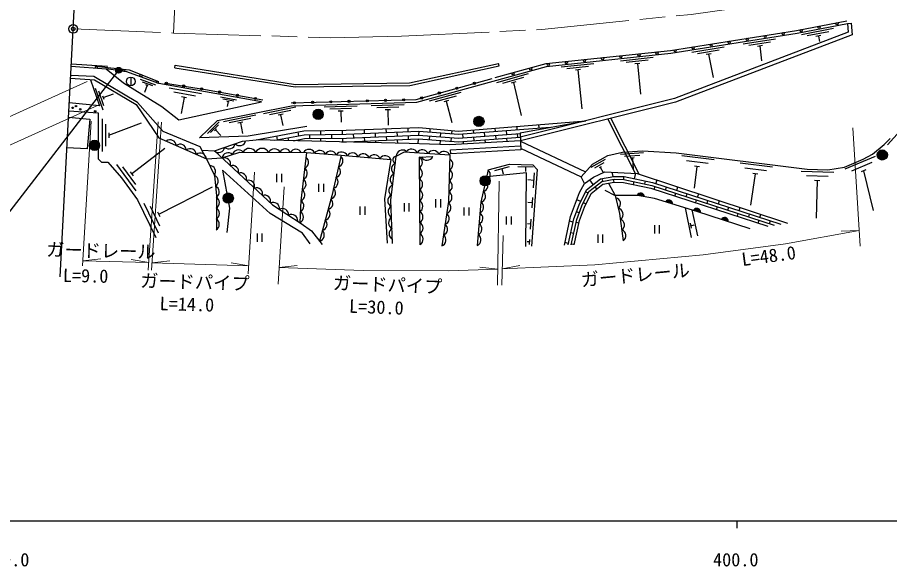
# Model space of a CAD drawing. Units: millimetres at full size, sheet at 1:1000; details may follow other scales. Extents: x 40000 to 680000, y 20000 to 380000.
# Drawn here: x 369325 to 488936, y 198715 to 274078 of the extents above; entities that cross this region are included whole.
import ezdxf
from ezdxf.enums import TextEntityAlignment as Align

# ---------------------------------------------------------------- set-up
doc = ezdxf.new("R2010")
doc.units = ezdxf.units.MM
doc.header["$LTSCALE"] = 1000
doc.header["$PDMODE"] = 32
doc.header["$PDSIZE"] = 500
doc.linetypes.add('CHAIN', pattern=[18.5, 12, -1.5, 3.5, -1.5])
for name, color, linetype, lineweight in [('M-BGD', 7, 'Continuous', 25), ('M-BMK', 2, 'CHAIN', 13), ('M-BMK-OTRS', 5, 'Continuous', 25), ('M-BMK-SRVR', 3, 'Continuous', 25), ('M-STR-HTXT', 7, 'Continuous', 13), ('M-STR-STRC', 7, 'Continuous', 25), ('M-TTL-BAND', 7, 'Continuous', 25)]:
    doc.layers.add(name, color=color, linetype=linetype, lineweight=lineweight)
doc.layers.add('M-OTRS', color=6, linetype='Continuous')
doc.styles.add('ＭＳ ゴシック', font='')
doc.styles.get('ＭＳ ゴシック').set_extended_font_data('MS Gothic')

msp = doc.modelspace()

# ---------------------------------------------------------------- hatches: boundary and pattern name
at = {"layer": 'M-BGD'}
for points in [[(411270, 260777, -1), (409870, 260777, -1)], [(433315, 259811, -1), (431915, 259811, -1)], [(380601, 256523, -1), (379201, 256523, -1)], [(488641, 255204, -1), (487241, 255204, -1)], [(434182, 251649, -1), (432782, 251649, -1)], [(398944, 249285, -1), (397544, 249285, -1)], [(455304, 249477), (454330, 249661, -0.82183)], [(459169, 248468), (458220, 248753, -0.82183)], [(462996, 247303), (462054, 247610, -0.82183)], [(466798, 246061), (465856, 246369, -0.82183)]]:
    msp.add_hatch(color=256, dxfattribs=at).paths.add_polyline_path(points)
at = {"layer": 'M-STR-STRC'}
msp.add_hatch(color=256, dxfattribs=at).paths.add_polyline_path([(382862, 266607, -1), (383537, 267037, -0.41421), (383414, 266484, -0.41421)])

# ---------------------------------------------------------------- linework, layer by layer
at = {"layer": 'M-BGD'}
for p, q in [((483168, 273246), (483679, 273294)), ((481267, 272543), (476848, 271694)), ((480587, 272107), (477641, 271541)), ((479514, 271595), (478827, 271463)), ((479171, 271529), (479312, 270793)), ((473280, 271107), (468837, 270399)), ((472587, 270693), (469624, 270220)), ((466245, 269985), (461801, 269276)), ((465551, 269571), (462589, 269098)), ((471499, 270215), (470807, 270105)), ((471153, 270160), (471389, 268141)), ((456532, 268569), (452057, 268097)), ((455818, 268192), (452834, 267877)), ((464463, 269093), (463772, 268983)), ((464117, 269038), (464738, 265832)), ((390905, 267180), (390957, 267510)), ((435383, 267419), (435311, 267746)), ((448365, 267707), (443889, 267235)), ((447650, 267330), (444667, 267016)), ((446538, 266911), (445842, 266838)), ((446190, 266875), (446754, 261531)), ((454705, 267773), (454009, 267700)), ((454357, 267737), (454800, 263538)), ((384864, 265897), (384864, 264697)), ((388308, 264769), (386195, 265542)), ((439368, 266316), (435031, 265118)), ((438725, 265828), (435833, 265029)), ((379984, 264382), (381026, 261410)), ((387884, 264701), (386475, 265216)), ((387107, 264761), (386746, 263775)), ((387271, 264701), (386943, 264822)), ((394555, 263601), (390123, 264385)), ((437696, 265232), (437022, 265046)), ((437359, 265139), (438428, 260602)), ((380440, 263986), (381135, 262004)), ((380990, 263326), (381152, 262863)), ((381071, 263095), (382486, 263591)), ((393738, 263288), (390784, 263811)), ((392527, 263045), (391838, 263167)), ((430138, 263767), (425800, 262569)), ((429495, 263278), (426603, 262479)), ((389304, 258439), (385784, 262399)), ((392182, 263106), (391790, 260891)), ((399391, 262745), (397176, 263137)), ((398985, 262603), (397508, 262865)), ((398383, 262497), (398038, 262558)), ((398210, 262527), (398090, 261846)), ((422358, 262061), (417859, 261935)), ((428466, 262683), (427791, 262496)), ((428129, 262590), (428884, 259676)), ((407500, 261744), (403087, 260864)), ((406823, 261303), (403881, 260716)), ((405754, 260784), (405068, 260647)), ((415901, 261881), (411403, 261756)), ((415159, 261560), (412161, 261477)), ((414018, 261228), (413319, 261209)), ((413668, 261218), (413710, 259719)), ((421616, 261740), (418617, 261656)), ((420475, 261408), (419775, 261389)), ((420125, 261398), (420167, 259295)), ((380964, 260165), (380947, 255665)), ((381856, 257911), (386323, 259608)), ((397014, 259733), (395400, 258165)), ((402005, 260648), (397592, 259768)), ((401328, 260207), (398386, 259620)), ((400259, 259688), (399573, 259551)), ((399916, 259620), (400209, 258149)), ((405411, 260715), (405704, 259244)), ((438267, 258245), (447289, 259902)), ((450307, 260126), (454049, 252690)), ((450700, 260224), (454532, 252609)), ((491654, 259949), (488665, 256585)), ((381411, 259413), (381400, 256413)), ((396891, 259321), (395815, 258276)), ((396625, 258770), (396374, 258526)), ((396500, 258648), (397231, 257895)), ((410927, 258003), (410919, 258532)), ((413926, 258049), (413918, 258577)), ((416924, 258158), (416903, 258686)), ((419922, 258279), (419900, 258808)), ((422919, 258401), (422898, 258929)), ((424378, 257927), (424418, 258455)), ((425914, 258342), (425951, 258834)), ((428905, 258116), (428937, 258540)), ((431897, 258203), (431864, 258626)), ((434888, 258430), (434854, 258874)), ((436424, 258017), (436384, 258544)), ((437879, 258657), (437844, 259121)), ((440871, 258885), (440834, 259368)), ((381857, 258261), (381854, 257561)), ((388728, 257545), (395236, 254677)), ((404989, 257290), (404893, 257810)), ((406537, 257170), (406464, 257563)), ((407939, 257835), (407843, 258355)), ((408069, 257132), (408035, 257315)), ((409435, 257452), (409427, 257980)), ((410941, 257059), (410935, 257474)), ((412435, 257497), (412426, 258026)), ((413942, 256984), (413934, 257520)), ((415447, 257568), (415425, 258097)), ((416967, 257101), (416946, 257629)), ((418444, 257690), (418423, 258218)), ((418478, 256869), (418466, 257162)), ((419965, 257223), (419943, 257751)), ((421442, 257812), (421420, 258340)), ((421483, 256793), (421463, 257284)), ((422962, 257345), (422941, 257873)), ((424287, 256721), (424338, 257400)), ((425834, 257286), (425874, 257814)), ((427289, 256640), (427330, 257173)), ((427369, 257701), (427409, 258229)), ((428825, 257060), (428865, 257588)), ((430441, 257562), (430401, 258090)), ((431977, 257148), (431937, 257676)), ((433432, 257789), (433392, 258317)), ((433502, 256870), (433472, 257262)), ((434968, 257376), (434928, 257903)), ((436498, 257033), (436464, 257489)), ((437959, 257603), (437919, 258130)), ((438267, 258245), (438350, 255927)), ((384972, 252616), (389552, 256149)), ((415472, 256945), (415468, 257040)), ((430506, 256706), (430481, 257035)), ((438307, 257115), (447242, 252866)), ((438342, 256149), (446652, 252197)), ((394641, 255864), (396337, 255766)), ((395236, 254677), (397383, 254793)), ((424403, 254921), (426298, 254986)), ((424403, 254921), (424534, 242886)), ((455195, 255488), (452053, 255261)), ((454693, 255151), (452598, 254999)), ((453911, 254794), (453423, 254758)), ((453667, 254776), (453775, 253280)), ((464890, 254526), (460425, 255087)), ((486947, 255000), (482808, 253234)), ((382915, 253896), (385578, 250269)), ((449933, 254584), (447975, 253474)), ((449754, 254138), (448449, 253398)), ((449402, 253593), (449098, 253421)), ((464071, 254024), (461094, 254398)), ((462508, 253616), (462134, 250639)), ((462855, 253572), (462161, 253659)), ((472899, 253520), (468434, 254081)), ((486493, 254154), (483734, 252977)), ((383721, 253558), (385497, 251140)), ((384765, 252898), (385179, 252333)), ((404871, 252602), (404871, 251484)), ((405538, 252602), (405538, 251484)), ((436771, 253572), (434743, 253030)), ((435757, 253301), (435938, 252622)), ((440049, 253509), (437950, 253565)), ((438999, 253537), (438983, 252928)), ((440097, 250670), (440249, 252764)), ((449250, 253507), (449652, 252797)), ((451012, 252252), (450902, 252855)), ((453977, 251940), (454138, 252685)), ((472080, 253018), (469104, 253392)), ((470517, 252610), (469866, 248295)), ((470865, 252566), (470170, 252653)), ((481297, 252814), (476799, 252955)), ((485671, 253151), (485027, 252876)), ((485349, 253013), (486665, 247598)), ((410626, 251260), (410626, 250142)), ((411293, 251260), (411293, 250142)), ((440173, 251717), (439339, 251778)), ((448306, 251166), (447820, 251787)), ((449609, 251585), (449537, 251982)), ((450406, 251321), (451321, 249654)), ((451157, 251458), (451085, 251855)), ((452505, 251846), (452510, 252252)), ((453806, 251152), (453892, 251546)), ((455358, 251228), (455443, 251622)), ((456896, 251257), (457062, 251769)), ((480528, 252238), (477530, 252332)), ((479360, 251674), (478660, 251696)), ((479010, 251685), (478849, 246543)), ((388705, 247080), (396066, 250835)), ((447598, 249979), (447235, 250154)), ((448803, 250532), (448555, 250849)), ((449873, 250370), (451321, 249654)), ((456647, 250490), (456772, 250873)), ((458199, 250411), (458323, 250794)), ((459750, 250331), (459910, 250825)), ((426679, 249122), (426679, 248004)), ((427345, 249122), (427345, 248004)), ((439899, 247948), (440001, 249345)), ((446584, 248802), (446057, 249056)), ((459501, 249565), (459625, 249948)), ((461052, 249485), (461177, 249869)), ((462355, 248639), (462479, 249023)), ((462603, 249406), (462757, 249880)), ((463906, 248560), (464030, 248943)), ((465457, 248480), (465604, 248935)), ((386639, 248574), (388615, 244532)), ((387507, 248164), (388825, 245469)), ((416299, 248111), (416299, 246993)), ((416966, 248111), (416966, 246993)), ((422342, 248581), (422342, 247463)), ((423009, 248581), (423009, 247463)), ((430570, 247999), (430570, 246881)), ((431237, 247999), (431237, 246881)), ((439950, 248647), (439308, 248693)), ((447310, 248453), (446947, 248627)), ((460884, 247951), (461742, 243884)), ((461826, 247668), (462575, 244118)), ((465208, 247714), (465333, 248097)), ((466760, 247634), (466884, 248018)), ((468311, 247555), (468452, 247990)), ((388551, 247394), (388859, 246766)), ((436353, 246767), (436353, 245649)), ((437019, 246767), (437019, 245649)), ((439686, 245013), (439788, 246409)), ((446384, 247273), (446008, 247418)), ((468062, 246788), (468186, 247172)), ((469613, 246709), (469738, 247092)), ((471164, 246630), (471299, 247045)), ((439737, 245711), (439278, 245744)), ((445540, 245998), (445051, 246102)), ((446328, 245830), (445934, 245914)), ((456692, 245552), (456692, 244434)), ((457359, 245552), (457359, 244434)), ((461586, 245837), (461731, 245152)), ((461658, 245495), (462146, 245597)), ((470916, 245863), (471040, 246246)), ((472467, 245783), (472591, 246167)), ((402186, 244413), (402186, 243295)), ((402852, 244413), (402852, 243295)), ((445622, 244447), (445227, 244531)), ((448917, 244283), (448917, 243165)), ((449583, 244283), (449583, 243165)), ((439559, 243261), (439253, 243284)), ((439534, 242912), (439584, 243610)), ((444915, 243063), (444406, 243172)), ((445703, 242896), (445309, 242979))]:
    msp.add_line(p, q, dxfattribs=at)
for points in [[(409013, 259097), (400958, 257801), (394291, 257551), (396749, 259938), (406897, 261962), (424090, 262441), (441895, 267359), (458955, 269159), (476242, 271916), (483168, 273246)], [(434855, 265815), (441823, 267739), (458905, 269542), (476175, 272296), (483095, 273625)], [(483168, 273246), (483279, 272049), (459429, 262930), (438288, 257657)], [(483679, 273294), (483827, 271709), (459584, 262440), (438307, 257132)], [(376703, 267369), (381513, 267040), (383884, 265109), (389113, 261867), (391454, 260023), (402814, 262508), (388738, 264999), (384349, 266604), (381513, 267040)], [(376728, 267731), (381653, 267395), (381666, 267384)], [(380085, 267398), (384653, 266869), (388666, 265307)], [(390905, 267180), (407424, 264561), (423154, 264748), (435383, 267419)], [(390957, 267510), (407449, 264895), (423116, 265081), (435311, 267746)], [(379348, 265536), (380558, 261967), (376442, 262365)], [(376618, 265727), (379906, 265497), (385611, 262121), (388728, 257545)], [(385784, 262399), (379825, 265949), (376638, 266115)], [(406853, 262347), (424032, 262826), (434411, 265692)], [(389645, 265056), (395096, 264191), (402997, 262771)], [(376384, 261246), (380413, 260976), (380391, 254682), (380837, 254205), (381745, 254203), (383575, 252063), (385797, 249036), (388320, 243876)], [(376339, 260375), (379237, 260138), (378903, 256024), (376120, 256169)], [(396337, 255766), (400210, 257111), (402047, 257284), (408608, 258497), (414411, 258585), (424377, 258989), (429795, 258455), (447289, 259902)], [(395236, 254677), (394403, 256340), (389304, 258439)], [(404606, 257219), (408660, 257969), (414425, 258056), (424361, 258460), (429828, 258046), (442366, 258998)], [(438307, 257132), (428636, 256604), (423028, 256755), (402047, 257284)], [(407165, 257155), (408712, 257441), (414440, 257528), (424346, 257930), (429823, 257515), (438270, 258157)], [(413754, 256988), (414455, 256999), (424331, 257400), (429819, 256985), (438289, 257628)], [(447093, 251270), (446652, 252197), (448201, 253954), (450300, 255144), (452300, 255585), (455030, 255783), (459681, 255489), (477617, 253236), (480481, 253146), (482762, 253547), (485310, 254634), (486611, 255329), (488209, 256652), (489020, 257446)], [(438350, 255927), (428746, 255373), (428715, 255927), (438331, 256453)], [(396337, 255766), (404324, 248337), (408245, 245813)], [(397383, 254793), (399806, 255602), (408968, 255524), (413712, 255166), (420540, 254593)], [(408968, 255524), (408197, 248920), (408068, 245927)], [(413712, 255166), (412437, 249612), (410754, 243389)], [(420787, 243056), (420548, 248997), (421289, 255021), (422399, 255630), (428630, 255200), (428457, 248812), (427528, 242723)], [(395236, 254677), (396338, 252406), (396627, 249588), (396612, 245018)], [(420540, 254593), (419679, 249179), (420019, 243081)], [(433890, 253141), (436816, 253923), (439997, 253838), (440610, 253209), (439846, 242704)], [(409486, 242999), (408438, 244480), (403994, 247152), (397430, 253118), (398405, 247919), (398043, 244571)], [(433890, 253141), (432900, 248737), (432382, 242761)], [(439047, 242636), (439149, 252743), (433677, 252194)], [(444332, 242838), (445196, 246761), (446434, 250059), (447093, 251270), (448350, 252163), (449882, 252909), (454334, 252674), (474935, 245839)], [(444871, 242855), (445637, 246456), (446372, 248362), (447369, 250432), (449290, 251937), (451114, 252270), (452540, 252251), (456427, 251409), (474018, 245704)], [(445286, 242868), (446025, 246341), (446742, 248202), (447691, 250173), (449461, 251558), (451147, 251866), (452494, 251849), (456322, 251019), (473120, 245572)], [(445700, 242882), (446412, 246225), (447113, 248042), (448014, 249913), (449631, 251180), (451181, 251463), (452448, 251446), (456216, 250630), (472252, 245429)], [(469797, 245082), (462502, 247464), (456675, 249219), (454351, 249657), (451321, 249654)], [(451321, 249654), (451920, 247185), (452417, 243430)], [(408245, 245813), (409664, 244803), (411136, 242894)]]:
    msp.add_lwpolyline(points, dxfattribs=at)
for centre, radius in [((479265, 272737), 150), ((481720, 273208), 150), ((471876, 271458), 150), ((474344, 271852), 150), ((476810, 272265), 150), ((464469, 270277), 150), ((466938, 270671), 150), ((469407, 271065), 150), ((457050, 269195), 150), ((459532, 269490), 150), ((462000, 269883), 150), ((444619, 267883), 150), ((447105, 268146), 150), ((449591, 268408), 150), ((452077, 268670), 150), ((454564, 268933), 150), ((380159, 267244), 150), ((383908, 266804), 150), ((439714, 267001), 150), ((442133, 267621), 150), ((384864, 265297), 600), ((386281, 266074), 150), ((437304, 266336), 150), ((388524, 265201), 150), ((389758, 265038), 150), ((392115, 264664), 150), ((394584, 264272), 150), ((429591, 264361), 150), ((432001, 265026), 150), ((397046, 263841), 150), ((399507, 263399), 150), ((424772, 263030), 150), ((427181, 263695), 150), ((377363, 261912), 100), ((401967, 262957), 150), ((407306, 262360), 150), ((409805, 262429), 150), ((412304, 262499), 150), ((414803, 262568), 150), ((417302, 262638), 150), ((419801, 262708), 150), ((422300, 262777), 150), ((376895, 261671), 100), ((377941, 261467), 100), ((379986, 261209), 100), ((410570, 260777), 700), ((432615, 259811), 700), ((379901, 256523), 700), ((487941, 255204), 700), ((433482, 251649), 700), ((398244, 249285), 700)]:
    msp.add_circle(centre, radius, dxfattribs=at)
for centre, radius, start, end in [((390270, 256428), 850, 4.28165, 128.13668), ((391643, 255823), 850, 4.28165, 128.13668), ((393015, 255218), 850, 4.28165, 128.13668), ((396915, 256390), 850, 227.22423, 351.07926), ((398332, 256882), 850, 227.22423, 351.07926), ((399788, 257335), 850, 223.47289, 347.32792), ((401133, 255101), 1001, 28.81808, 149.81066), ((402890, 255115), 997, 27.05326, 151.97083), ((404558, 255140), 890, 27.81949, 151.2046), ((406048, 255261), 762, 21.74279, 157.2813), ((407502, 255137), 850, 27.58453, 151.43956), ((409324, 255121), 850, 27.58453, 151.43956), ((423364, 255163), 850, 24.12516, 147.98019), ((394388, 254613), 850, 4.28165, 128.13668), ((398221, 254651), 850, 46.54262, 170.39765), ((397712, 253940), 850, 345.1442, 108.99923), ((399627, 255046), 850, 41.02588, 164.88091), ((408409, 254185), 850, 291.41654, 55.27156), ((410792, 254985), 850, 23.75373, 147.60876), ((412288, 254872), 850, 23.75373, 147.60876), ((413783, 254759), 850, 23.75373, 147.60876), ((413122, 254383), 850, 285.14303, 48.99805), ((415275, 254633), 850, 23.27757, 147.13259), ((416769, 254508), 850, 23.27757, 147.13259), ((418264, 254383), 850, 23.27757, 147.13259), ((419759, 254257), 850, 23.27757, 147.13259), ((421268, 254551), 471, 87.47279, 258.49997), ((422139, 255031), 850, 56.82598, 180.681), ((424861, 255059), 850, 24.12516, 147.98019), ((424012, 254167), 850, 298.69448, 62.54951), ((425496, 255354), 882, 208.61807, 335.32951), ((426357, 254956), 850, 24.12516, 147.98019), ((427854, 254853), 850, 24.12516, 147.98019), ((395650, 252906), 850, 323.96215, 87.81718), ((398811, 252919), 850, 345.1442, 108.99923), ((421480, 253296), 850, 111.05886, 234.91389), ((428195, 253911), 850, 296.52675, 60.38177), ((396016, 251619), 850, 303.93389, 67.78892), ((399909, 251897), 850, 345.1442, 108.99923), ((408235, 252695), 850, 291.41654, 55.27156), ((412786, 252921), 850, 285.14303, 48.99805), ((421297, 251807), 850, 111.05886, 234.91389), ((424028, 252667), 850, 298.69448, 62.54951), ((428154, 252412), 850, 296.52675, 60.38177), ((433332, 252485), 850, 285.40862, 49.26365), ((401007, 250876), 850, 345.1442, 108.99923), ((408061, 251205), 850, 291.41654, 55.27156), ((412451, 251459), 850, 285.14303, 48.99805), ((424044, 251167), 850, 298.69448, 62.54951), ((428114, 250913), 850, 296.52675, 60.38177), ((433004, 251022), 850, 285.40862, 49.26365), ((396169, 250127), 850, 303.93389, 67.78892), ((402106, 249854), 850, 345.1442, 108.99923), ((407887, 249715), 850, 291.41654, 55.27156), ((412115, 249997), 850, 285.14303, 48.99805), ((421113, 250319), 850, 111.05886, 234.91389), ((424060, 249667), 850, 298.69448, 62.54951), ((428073, 249413), 850, 296.52675, 60.38177), ((432675, 249558), 850, 285.40862, 49.26365), ((396174, 248670), 850, 297.8908, 61.74583), ((403204, 248832), 850, 345.1442, 108.99923), ((407764, 248192), 850, 295.54442, 59.39945), ((411739, 248561), 850, 282.94295, 46.79798), ((420952, 248894), 850, 120.38122, 244.23624), ((424077, 248167), 850, 298.69448, 62.54951), ((451187, 248511), 850, 311.71689, 75.57192), ((454799, 249473), 505, 0.49209, 158.15028), ((458667, 248517), 505, 354.41079, 152.06898), ((396169, 247170), 850, 297.8908, 61.74583), ((404404, 247853), 850, 352.61395, 116.46897), ((405657, 247003), 850, 355.29928, 119.1543), ((411347, 247113), 850, 282.94295, 46.79798), ((421013, 247395), 850, 120.38122, 244.23624), ((427925, 247973), 850, 289.39767, 53.2527), ((432416, 248040), 850, 291.42974, 55.28477), ((451540, 247054), 850, 311.71689, 75.57192), ((462494, 247364), 505, 353.09101, 150.7492), ((396164, 245670), 850, 297.8908, 61.74583), ((406918, 246191), 850, 355.29928, 119.1543), ((407701, 246693), 850, 295.60602, 59.46105), ((421073, 245896), 850, 120.38122, 244.23624), ((424093, 246667), 850, 298.69448, 62.54951), ((427698, 246490), 850, 289.39767, 53.2527), ((432307, 246532), 850, 293.11414, 56.96917), ((451725, 245608), 850, 305.61307, 69.4681), ((466297, 246122), 505, 353.09101, 150.7492), ((410956, 245665), 850, 282.94295, 46.79798), ((424109, 245167), 850, 298.69448, 62.54951), ((427472, 245008), 850, 289.39767, 53.2527), ((432178, 245038), 850, 293.11414, 56.96917), ((410564, 244217), 850, 282.94295, 46.79798), ((421134, 244398), 850, 120.38122, 244.23624), ((424126, 243667), 850, 298.69448, 62.54951), ((427246, 243525), 850, 289.39767, 53.2527), ((432048, 243543), 850, 293.11414, 56.96917), ((451922, 244121), 850, 305.61307, 69.4681)]:
    msp.add_arc(centre, radius, start, end, dxfattribs=at)
at = {"layer": 'M-BMK'}
msp.add_lwpolyline([(376970, 272498), (390719, 271931), (412215, 271292), (422017, 271492), (441253, 272427), (461730, 274498), (473410, 276108), (476849, 276760), (487177, 278526), (500383, 281301), (508545, 283368), (520652, 286508), (527521, 288100), (535347, 289652), (543137, 290812), (546968, 291288), (553451, 291989), (560773, 292406), (566475, 292563), (575178, 292332)], dxfattribs=at)
at = {"layer": 'M-BMK-OTRS'}
msp.add_line((375198, 238465), (378188, 295896), dxfattribs=at)
at = {"layer": 'M-BMK-SRVR'}
msp.add_circle((376970, 272498), 600, dxfattribs=at)
at = {"layer": 'M-OTRS'}
msp.add_point((376970, 272498), dxfattribs=at)
msp.add_point((376970, 272498), dxfattribs=at)
at = {"layer": 'M-STR-HTXT'}
for p, q in [((390719, 271931), (392182, 304349)), ((378890, 265282), (365483, 259211)), ((380384, 262041), (366977, 255969)), ((378267, 239978), (379426, 259845)), ((387270, 239400), (388633, 259740)), ((387703, 239383), (389066, 259723)), ((483887, 258937), (484889, 242690)), ((401822, 252854), (400977, 238872)), ((435384, 251584), (435153, 237351)), ((405926, 250827), (405080, 237481)), ((435760, 237353), (435923, 244170)), ((484757, 244828), (482304, 244735)), ((378307, 240659), (380745, 240945)), ((378307, 240659), (387340, 240452)), ((387340, 240452), (384918, 240850)), ((387770, 240381), (390210, 240652)), ((387770, 240381), (401044, 239993)), ((401044, 239993), (398624, 240406)), ((405226, 239777), (407668, 240026)), ((435189, 239549), (432747, 239805)), ((435814, 239578), (438228, 240022))]:
    msp.add_line(p, q, dxfattribs=at)
for points in [[(435814, 239578), (448495, 240113), (463389, 241501), (474650, 243014), (484757, 244828)], [(405226, 239777), (416750, 239342), (428452, 239312), (435189, 239549)]]:
    msp.add_lwpolyline(points, dxfattribs=at)
at = {"layer": 'M-STR-STRC'}
msp.add_line((383199, 266822), (365408, 243778), dxfattribs=at)
msp.add_circle((383199, 266822), 400, dxfattribs=at)
at = {"layer": 'M-TTL-BAND'}
for p, q in [((40000, 205000), (579000, 205000)), ((468000, 205000), (468000, 204000))]:
    msp.add_line(p, q, dxfattribs=at)

# ---------------------------------------------------------------- texts
at = {"layer": 'M-STR-HTXT', "style": 'ＭＳ ゴシック'}
for s, rotation, p in [('ガードレール', 358.688, (373245, 240775)), ('L=48.0', 7.652, (468843, 239402)), ('L=9.0', 358.688, (375530, 237240)), ('ガードレール', 5.325, (446733, 236580)), ('ガードパイプ', 358.327, (386123, 236518)), ('ガードパイプ', 357.837, (412537, 236208)), ('L=14.0', 358.327, (388787, 233364)), ('L=30.0', 357.837, (414764, 233006))]:
    msp.add_text(s, height=1833, rotation=rotation, dxfattribs=at).set_placement(p, align=Align.BOTTOM_LEFT)
at = {"layer": 'M-TTL-BAND', "style": 'ＭＳ ゴシック'}
for s, p in [('300.0', (367844, 198195)), ('400.0', (467844, 198195))]:
    msp.add_text(s, height=1833, dxfattribs=at).set_placement(p, align=Align.BOTTOM_CENTER)

doc.saveas('drawing.dxf')
